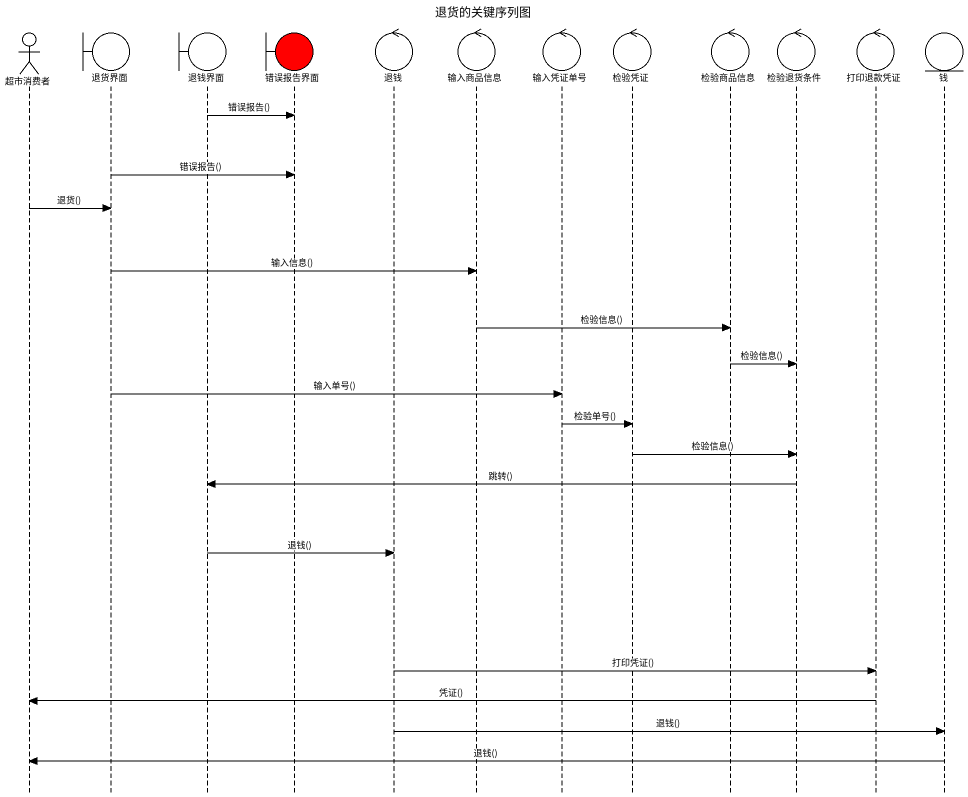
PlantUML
@startuml
title 退货的关键序列图
hide footbox
actor 超市消费者
boundary 退货界面
boundary 退钱界面
boundary 错误报告界面 #FF0000
control 退钱
control 输入商品信息
control 输入凭证单号
control 检验凭证
control 检验商品信息
control 检验退货条件
control 打印退款凭证
entity 钱

退钱界面 -> 错误报告界面 : 错误报告()
退货界面 -> 错误报告界面 : 错误报告()
超市消费者 -> 退货界面 : 退货()
退货界面 -> 输入商品信息 : 输入信息()
输入商品信息 -> 检验商品信息 : 检验信息()
检验商品信息 -> 检验退货条件 : 检验信息()
退货界面 -> 输入凭证单号 : 输入单号()
输入凭证单号 -> 检验凭证 : 检验单号()
检验凭证 -> 检验退货条件 : 检验信息()
检验退货条件 -> 退钱界面 : 跳转()
退钱界面 -> 退钱 : 退钱()
退钱 -> 打印退款凭证 : 打印凭证()
打印退款凭证 -> 超市消费者 : 凭证()
退钱 -> 钱 : 退钱()
钱 -> 超市消费者 : 退钱()
@enduml
